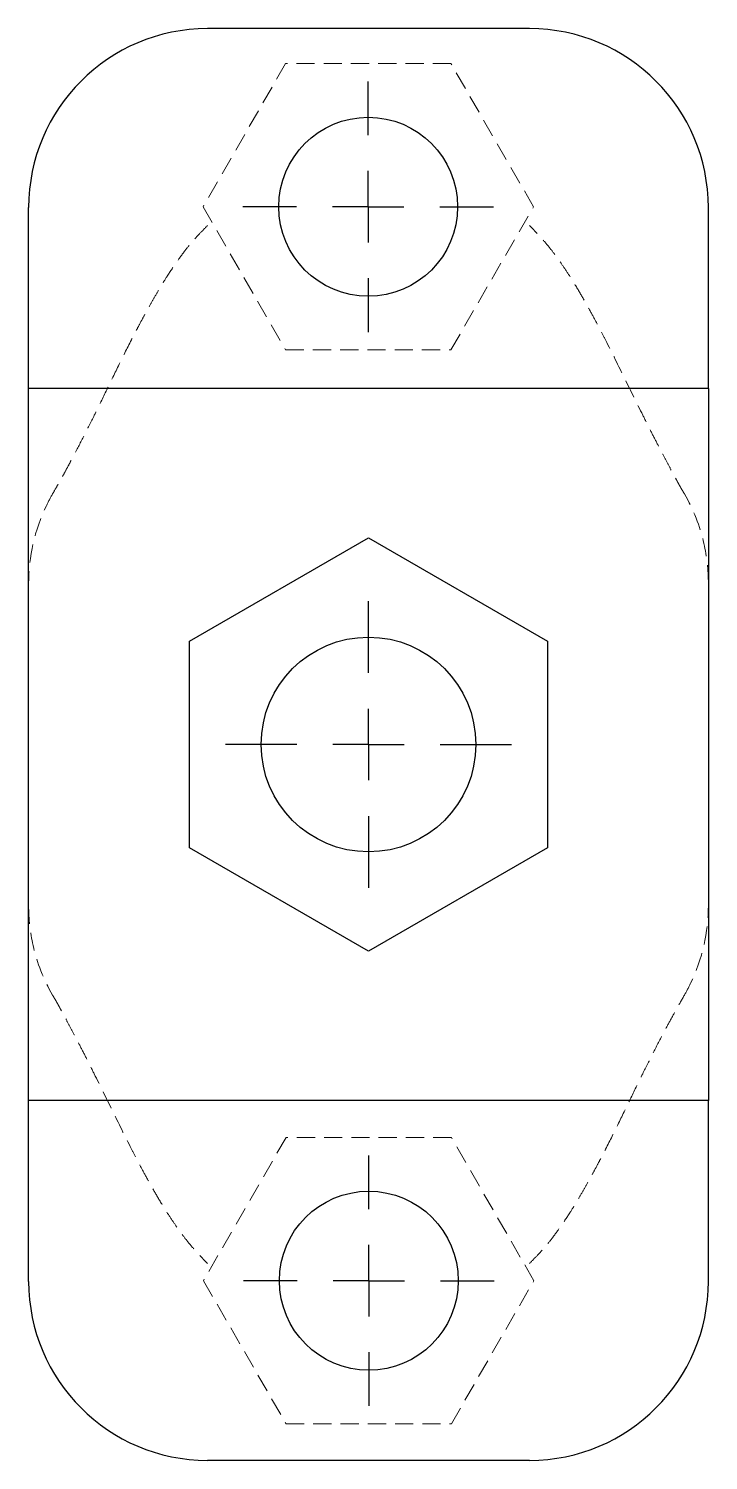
# Model space of a CAD drawing. Header units: millimetres. Extents: x 69 to 247, y 7 to 182.
# Drawn here: x 199.3 to 246.7, y 7 to 107 of the extents above.
import ezdxf

# ---------------------------------------------------------------- set-up
doc = ezdxf.new("R2010")
doc.units = ezdxf.units.MM
doc.linetypes.add('HIDDEN', pattern=[1.905, 1.27, -0.635])
doc.layers.add('10', color=7, linetype='Continuous')

# ---------------------------------------------------------------- blocks, each defined once
blk = doc.blocks.new('SW_CENTERMARKSYMBOL_0')
at = {"layer": '10', "color": 0}
for p, q in [((0, 5), (0, 8.75)), ((0, 0), (0, 2.5)), ((-5, 0), (-8.75, 0)), ((0, 0), (-2.5, 0)), ((0, 0), (0, -2.5)), ((0, 0), (2.5, 0)), ((5, 0), (8.75, 0)), ((0, -5), (0, -8.75))]:
    blk.add_line(p, q, dxfattribs=at)
blk = doc.blocks.new('SW_CENTERMARKSYMBOL_1')
at = {"layer": '10', "color": 0}
for p, q in [((0, 5), (0, 8.75)), ((0, 0), (0, 2.5)), ((-5, 0), (-8.75, 0)), ((0, 0), (-2.5, 0)), ((0, 0), (0, -2.5)), ((0, 0), (2.5, 0)), ((5, 0), (8.75, 0)), ((0, -5), (0, -8.75))]:
    blk.add_line(p, q, dxfattribs=at)
blk = doc.blocks.new('SW_CENTERMARKSYMBOL_2')
at = {"layer": '10', "color": 0}
for p, q in [((0, 5), (0, 10)), ((0, 0), (0, 2.5)), ((-5, 0), (-10, 0)), ((0, 0), (-2.5, 0)), ((0, 0), (0, -2.5)), ((0, 0), (2.5, 0)), ((5, 0), (10, 0)), ((0, -5), (0, -10))]:
    blk.add_line(p, q, dxfattribs=at)

msp = doc.modelspace()

# ---------------------------------------------------------------- linework, layer by layer
at = {"color": 7, "linetype": 'Continuous', "lineweight": 25}
for p, q in [((234.25, 107), (211.75, 107)), ((199.25, 81.87), (199.25, 94.5)), ((246.75, 81.87), (246.75, 94.5)), ((199.25, 32.13), (199.25, 81.87)), ((246.75, 81.87), (199.25, 81.87)), ((246.75, 81.87), (246.75, 32.13)), ((210.5, 64.22), (223, 71.43)), ((223, 71.43), (235.5, 64.22)), ((210.5, 49.78), (210.5, 64.22)), ((235.5, 64.22), (235.5, 49.78)), ((223, 42.57), (210.5, 49.78)), ((235.5, 49.78), (223, 42.57)), ((199.25, 19.5), (199.25, 32.13)), ((246.75, 32.13), (199.25, 32.13)), ((246.75, 19.5), (246.75, 32.13)), ((234.25, 7), (211.75, 7))]:
    msp.add_line(p, q, dxfattribs=at)
at = {"color": 7, "linetype": 'HIDDEN', "lineweight": 18}
for p, q in [((217.21, 104.56), (211.44, 94.56)), ((228.76, 104.56), (217.21, 104.56)), ((234.53, 94.56), (228.76, 104.56)), ((211.44, 94.56), (217.21, 84.56)), ((228.76, 84.56), (234.53, 94.56)), ((217.21, 84.56), (228.76, 84.56)), ((217.24, 29.55), (211.47, 19.55)), ((228.79, 29.55), (217.24, 29.55)), ((234.56, 19.55), (228.79, 29.55)), ((211.47, 19.55), (217.24, 9.55)), ((228.79, 9.55), (234.56, 19.55)), ((217.24, 9.55), (228.79, 9.55))]:
    msp.add_line(p, q, dxfattribs=at)
at = {"color": 7, "linetype": 'Continuous', "lineweight": 25}
for centre, radius in [((222.98, 94.56), 6.25), ((223, 57), 7.5), ((223.02, 19.55), 6.25)]:
    msp.add_circle(centre, radius, dxfattribs=at)
for centre, start, end in [((211.75, 94.5), 90, 180), ((234.25, 94.5), 0, 90), ((211.75, 19.5), 180, 270), ((234.25, 19.5), 270, 0)]:
    msp.add_arc(centre, 12.5, start, end, dxfattribs=at)
at = {"color": 7, "linetype": 'HIDDEN', "lineweight": 18}
for points, knots in [([(211.75, 93.25), (211.6, 93.09), (211.26, 92.75), (210.73, 92.18), (210.15, 91.47), (209.53, 90.62), (208.96, 89.76), (208.46, 88.96), (208.06, 88.26), (207.68, 87.6), (207.33, 86.96), (207, 86.36), (206.71, 85.8), (206.21, 84.83), (205.53, 83.46), (204.68, 81.7), (203.88, 80.08), (203.14, 78.59), (202.57, 77.5), (202.15, 76.71), (201.87, 76.18), (201.57, 75.63), (201.25, 75.07), (201.03, 74.69), (200.92, 74.5)], [0, 0, 0, 0, 0.0302661, 0.066237, 0.1080849, 0.1562033, 0.2113076, 0.2499824, 0.28709, 0.3224542, 0.3559182, 0.3873446, 0.4166137, 0.4436206, 0.5372686, 0.6279784, 0.7135034, 0.7868327, 0.8571059, 0.88342, 0.9110465, 0.9398089, 0.9695221, 1, 1, 1, 1]), ([(245.08, 74.5), (245.04, 74.56), (244.98, 74.67), (244.88, 74.83), (244.79, 75), (244.7, 75.15), (244.62, 75.3), (244.54, 75.45), (244.44, 75.64), (244.24, 76), (243.95, 76.53), (243.55, 77.29), (243.12, 78.13), (242.64, 79.05), (241.91, 80.52), (240.88, 82.6), (239.9, 84.6), (239.18, 86.01), (238.74, 86.82), (238.26, 87.71), (237.71, 88.67), (237.16, 89.57), (236.64, 90.35), (236.2, 90.99), (235.77, 91.56), (235.35, 92.07), (234.96, 92.51), (234.6, 92.9), (234.36, 93.14), (234.25, 93.25)], [0, 0, 0, 0, 0.008869, 0.017769, 0.026706, 0.035687, 0.041479, 0.049324, 0.059274, 0.07139, 0.106704, 0.142905, 0.18926, 0.237207, 0.286501, 0.416395, 0.556389, 0.593729, 0.636077, 0.682952, 0.73393, 0.7887, 0.827833, 0.863718, 0.896558, 0.926508, 0.953683, 0.978163, 1, 1, 1, 1]), ([(200.92, 74.5), (200.77, 74.23), (199.75, 72.3), (199.25, 70.12), (199.25, 68.25)], [1.0471944, 1.0471944, 1.0471944, 1.0471944, 1.1219974, 1.5707963, 1.5707963, 1.5707963, 1.5707963]), ([(246.75, 68.25), (246.75, 69.18), (246.51, 71.37), (245.7, 73.42), (245.08, 74.5)], [-1.5707963, -1.5707963, -1.5707963, -1.5707963, -1.3463969, -1.0472137, -1.0472137, -1.0472137, -1.0472137]), ([(199.25, 45.75), (199.25, 44.82), (199.49, 42.63), (200.3, 40.58), (200.92, 39.5)], [-1.5707963, -1.5707963, -1.5707963, -1.5707963, -1.3463969, -1.0472131, -1.0472131, -1.0472131, -1.0472131]), ([(245.08, 39.5), (245.23, 39.77), (246.25, 41.7), (246.75, 43.88), (246.75, 45.75)], [1.0471931, 1.0471931, 1.0471931, 1.0471931, 1.1219974, 1.5707963, 1.5707963, 1.5707963, 1.5707963]), ([(200.92, 39.5), (200.96, 39.44), (201.02, 39.33), (201.12, 39.17), (201.21, 39), (201.3, 38.85), (201.38, 38.7), (201.46, 38.55), (201.56, 38.36), (201.76, 38), (202.05, 37.47), (202.45, 36.71), (202.88, 35.87), (203.36, 34.95), (204.09, 33.48), (205.12, 31.4), (206.1, 29.4), (206.82, 27.99), (207.26, 27.18), (207.74, 26.29), (208.29, 25.33), (208.84, 24.43), (209.36, 23.65), (209.8, 23.01), (210.23, 22.44), (210.65, 21.93), (211.04, 21.49), (211.4, 21.1), (211.64, 20.86), (211.75, 20.75)], [0, 0, 0, 0, 0.0088682, 0.017768, 0.0267056, 0.035687, 0.0414845, 0.0493315, 0.0592802, 0.0713899, 0.1067038, 0.1429051, 0.1892584, 0.2372054, 0.2865011, 0.4163943, 0.5563887, 0.5937329, 0.6360833, 0.6829583, 0.7339338, 0.7886998, 0.8278347, 0.8637213, 0.8965616, 0.9265115, 0.9536859, 0.9781647, 1, 1, 1, 1]), ([(234.25, 20.75), (234.4, 20.91), (234.74, 21.25), (235.27, 21.82), (235.85, 22.53), (236.47, 23.38), (237.04, 24.24), (237.54, 25.04), (237.94, 25.74), (238.32, 26.4), (238.67, 27.04), (239, 27.64), (239.29, 28.2), (239.79, 29.17), (240.47, 30.54), (241.32, 32.3), (242.12, 33.92), (242.86, 35.41), (243.49, 36.63), (244.05, 37.67), (244.55, 38.58), (244.9, 39.19), (245.08, 39.5)], [0, 0, 0, 0, 0.030262, 0.066231, 0.108079, 0.1562, 0.211309, 0.249984, 0.287092, 0.322456, 0.35592, 0.387347, 0.416617, 0.443624, 0.537274, 0.627984, 0.713509, 0.786839, 0.857113, 0.902936, 0.950795, 1, 1, 1, 1])]:
    msp.add_open_spline(points, degree=3, knots=knots, dxfattribs=at)

# ---------------------------------------------------------------- block references
at = {"layer": '10'}
for name, p in [('SW_CENTERMARKSYMBOL_1', (222.98, 94.56)), ('SW_CENTERMARKSYMBOL_2', (223, 57)), ('SW_CENTERMARKSYMBOL_0', (223.02, 19.55))]:
    msp.add_blockref(name, p, dxfattribs=at)

doc.saveas('drawing.dxf')
